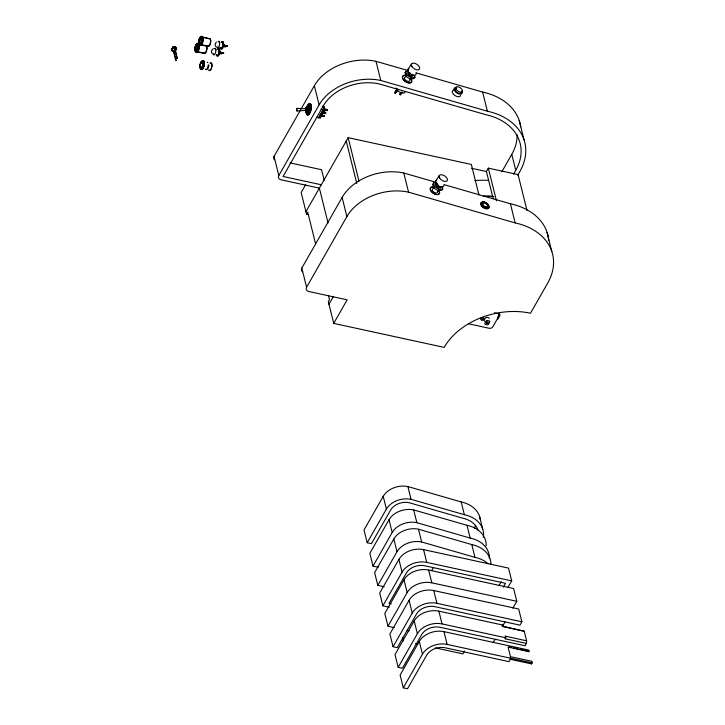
<?xml version="1.0" encoding="UTF-8"?>
<svg xmlns="http://www.w3.org/2000/svg" width="725" height="725" viewBox="0 0 725 725"><rect width="100%" height="100%" fill="white"/><g stroke="black" fill="none" stroke-linecap="round" stroke-linejoin="round"><path stroke-width="1.09" d="M217.545 49.137A3.743 1.468 -77.7 0 1 218.388 48.602L219.385 51.221A3.743 1.468 -77.7 0 1 217.971 55.399A3.743 1.468 -77.7 0 1 216.24 54.928M218.279 49.3A3.743 1.468 -77.7 0 1 219.122 48.756L220.119 51.384A3.743 1.468 -77.7 0 1 218.705 55.553A3.743 1.468 -77.7 0 1 216.974 55.091M221.315 42.132A3.743 1.468 -77.7 0 1 222.158 41.588L223.155 44.216A3.743 1.468 -77.7 0 1 221.95 48.104A3.743 1.468 -77.7 0 1 220.228 48.484M222.049 42.286A3.743 1.468 -77.7 0 1 222.892 41.751L223.889 44.37A3.743 1.468 -77.7 0 1 222.475 48.548A3.743 1.468 -77.7 0 1 220.744 48.077M308.252 107.681L306.439 111.578L307.907 108.841A2.837 1.115 -77.7 0 1 308.297 107.436M305.696 109.511C307.989 117.577 309.638 99.597 305.814 109.004A2.266 0.888 -77.7 0 1 307.482 106.802L308.415 106.512L308.904 107.78L307.645 111.677L308.814 109.04L308.642 106.765L307.137 106.394L305.85 109.013M308.034 108.07L308.188 109.131M308.424 109.131L308.053 108.351A2.61 1.024 -77.7 0 1 306.956 111.088A2.61 1.024 -77.7 0 1 305.778 110.735M306.557 107.237A33.713 29.779 -41.5 0 1 306.874 106.367L307.001 106.14A33.713 14.98 0 0 1 308.306 104.962L309.348 105.152A33.713 8.591 18.7 0 1 310.264 106.194L310.318 106.403A33.713 27.133 47.7 0 1 310.318 109.058L310.264 109.366A33.713 29.779 -41.5 0 1 309.348 112.076L309.222 112.302A33.713 14.98 0 0 1 307.917 113.481L307.79 113.49A33.713 8.591 18.7 0 0 306.865 112.448L306.82 112.239M308.388 104.898L308.433 104.953A33.713 8.591 18.7 0 0 309.348 105.995L309.403 106.203A33.713 27.133 47.7 0 0 309.403 108.859L309.348 109.167A33.713 29.779 -41.5 0 0 308.433 111.877L308.306 112.103A33.713 14.98 0 0 0 307.001 113.281L306.874 113.29A33.713 8.591 18.7 0 1 305.95 112.248L305.905 112.04A33.713 27.133 47.7 0 1 305.877 110.236M175.695 60.329L176.148 60.248L175.704 60.374L173.329 50.832M176.148 60.284L173.782 50.741M175.024 48.566L177.181 58.272L174.571 48.648M305.723 110.327L305.751 109.693C308.632 117.287 307.654 99.932 308.343 109.14C305.116 114.613 310.101 109.412 308.188 106.466M526.432 643.41L505.189 638.798L505.37 636.188L526.613 640.809L526.432 643.41L525.09 645.767L440.129 627.297A14.183 10.195 -14 0 0 421.624 634.62L402.438 668.26L398.188 667.335L395.016 654.575L414.202 620.926A18.913 13.594 -14 0 1 438.87 611.166L502.588 625.022L502.987 626.618L524.229 631.23L526.613 640.809M510.282 659.279L510.463 656.678L508.08 647.099L529.322 651.721L528.924 650.126L443.972 631.656A18.913 13.594 -14 0 0 419.304 641.417L400.109 675.057L403.281 687.826L407.532 688.75L426.726 655.11A14.183 10.195 -14 0 1 445.222 647.787L508.941 661.635L510.282 659.279L531.525 663.901L532.105 662.895L531.706 661.291L510.463 656.678M531.525 663.901L531.706 661.291M307.907 108.841L308.08 106.475M324.229 115.801L323.776 116.571L321.139 116.036L321.438 115.502L324.211 115.946L321.284 114.858M322.978 111.895C326.948 111.07 326.232 115.42 322.824 113.073L323.132 112.529L322.933 113.517L321.492 113.037L321.909 113.236M325.924 112.837L322.67 112.429M327.609 109.874L327.165 110.635L324.519 110.1L324.827 109.566L327.609 109.874L323.604 108.27M296.507 109.203C297.06 106.394 297.549 112.475 296.579 110.562M307.889 108.949L307.971 108.242A2.664 1.051 -77.7 0 0 307.898 107.01A2.61 1.024 -77.7 0 0 306.865 106.502A2.61 1.024 -77.7 0 0 305.796 108.795L305.742 109.248M306.412 108.578L306.294 109.058L306.458 108.424M307.935 109.212L308.025 108.759L307.935 109.267M306.729 109.203L306.892 108.514L306.802 109.022M308.361 109.366L308.469 108.859M307.608 108.668L307.572 108.741M306.322 108.134L306.041 109.058L306.358 107.989M307.835 108.723L307.753 108.977M309.629 109.765L309.149 111.152A2.664 1.051 -77.7 0 0 309.611 109.928L309.185 111.034M307.79 108.107L307.935 107.762M308.696 110.436L308.895 106.82L308.569 110.689M321.13 115.619L320.06 116.77M322.661 112.928L322.353 113.725M405.012 72.881L405.864 76.315L410.45 79.279L414.12 78.563L414.99 77.24L414.528 75.4M432.798 184.458L433.659 187.902L438.244 190.865L441.915 190.14L442.776 188.817L442.322 186.977M320.242 117.994L324.8 110.019L323.957 106.548L322.244 106.176M176.936 58.109L177.389 58.063M324.138 110.544L323.776 111.17M308.614 106.738L307.618 106.502L306.666 107.771M308.197 107.817L308.352 107.517A2.664 1.051 -77.7 0 0 307.69 109.403M323.749 107.653L324.338 108.387L323.957 106.548M306.974 107.218L306.72 107.699M308.506 111.287L308.107 111.777L308.542 111.297M501.899 171.662L511.759 154.362A61.453 44.152 -14 0 0 517.133 134.759M513.536 174.163L515.729 170.321L511.759 154.362M175.622 49.472L176.329 47.941A2.519 1.803 -14 0 0 172.74 47.161L171.725 49.762A2.519 1.803 -14 0 0 172.106 50.107M171.743 50.306L173.012 48.24A2.519 1.803 -14 0 1 176.601 49.019L175.359 51.203A2.519 1.803 -14 0 1 171.771 50.424L171.472 49.227L173.347 47.053M222.811 46.282L225.384 46.844L222.874 45.911M219.041 53.297L221.614 53.858L219.104 52.916M223.49 45.322L227.423 46.182L223.563 44.95M219.793 51.955L223.653 53.188L219.72 52.336M274.512 159.763A4.731 3.398 -14 0 1 274.05 156.382L314.351 85.731A47.288 33.975 -14 0 1 376.012 61.326L407.568 70.416M328.035 222.974L319.372 188.128L281.137 179.818A4.731 3.398 -14 0 1 278.808 175.532L319.109 104.88A47.288 33.975 -14 0 1 380.779 80.466L487.39 111.215A66.202 47.56 -14 0 1 519.988 171.245L517.759 175.151M320.06 114.949L321.066 113.182M322.072 111.414L323.087 109.647L324.936 110.01L324.628 110.553L324.519 110.1M316.526 117.341L318.601 117.794L323.132 109.838M319.118 117.205L319.689 116.254M320.613 114.722C321.528 115.067 319.779 114.695 321.492 113.037M322.444 111.369C323.758 111.405 321.646 111.931 322.924 110.544M319.145 117.332L319.598 116.372M320.577 114.831L321.528 113.163M322.48 111.496L322.951 110.662M321.03 114.668L320.214 116.643L319.625 116.498M323.894 110.762L323.305 112.647M320.287 116.272L321.248 116.48L321.438 115.502M325.416 112.42L325.616 113.372M327.111 109.457L327.31 110.408M323.577 116.571L323.885 116.027M325.271 113.598L325.579 113.064M326.957 110.635L327.265 110.1M305.651 184.685L301.174 192.533L306.575 214.238L308.696 214.7M305.932 211.682L348.154 137.668L471.341 164.448L478.926 194.934M306.575 214.238L307.726 212.217L315.611 243.917M301.972 271.114A4.731 3.398 -14 0 1 301.827 268.087L342.127 197.427A47.288 33.975 -14 0 1 403.798 173.021L436.432 182.428M333.718 323.386L347.148 299.833L308.923 291.522A4.731 3.398 -14 0 1 306.593 287.236L346.894 216.576A47.288 33.975 -14 0 1 408.556 192.17L515.167 222.91A66.202 47.56 -14 0 1 547.774 282.94L530.501 313.227A66.202 47.56 -14 0 0 444.162 347.393L333.718 323.386L328.316 301.682L329.467 299.661L328.38 295.292M328.951 304.237L333.437 296.38M493.19 198.732L486.421 171.508L488.333 168.146L518.076 174.607L527.012 210.54M480.222 519.317A33.096 23.78 -14 0 0 461.191 501.945L407.885 486.575A18.913 13.594 -14 0 0 383.217 496.335L364.022 529.975L367.203 542.744L371.445 543.668L390.639 510.019A14.183 10.195 -14 0 1 408.982 502.67L462.441 518.085A28.357 20.372 -14 0 1 478.147 530.374M367.203 542.744L386.389 509.104A18.913 13.594 -14 0 1 411.057 499.335L464.362 514.705A33.096 23.78 -14 0 1 483.33 537.343M498.447 313.952L498.963 316.037L492.819 326.803A2.837 2.039 -14 0 1 489.121 328.271L468.459 323.776M497.722 319.254L500.023 315.221L499.543 313.309M486.176 545.816A33.096 23.78 -14 0 0 467 525.308L413.694 509.929A18.913 13.594 -14 0 0 389.026 519.698L369.841 553.338L373.013 566.107L378.323 567.258M373.013 566.107L392.198 532.458A18.913 13.594 -14 0 1 416.866 522.698L470.172 538.068A33.096 23.78 -14 0 1 489.357 558.585M490.988 564.041A33.096 23.78 -14 0 0 471.794 544.584L418.488 529.205A18.913 13.594 -14 0 0 393.82 538.974L374.635 572.614L377.807 585.383L384.178 586.77M377.807 585.383L396.992 551.734A18.913 13.594 -14 0 1 421.66 541.974L474.966 557.344A33.096 23.78 -14 0 1 488.034 563.733M507.781 587.739L511.705 580.87L508.524 568.11L423.572 549.632A18.913 13.594 -14 0 0 398.904 559.401L379.71 593.041L382.882 605.81L389.262 607.197M382.882 605.81L402.076 572.161A18.913 13.594 -14 0 1 426.744 562.401L511.705 580.87M512.865 608.166L516.78 601.297L513.608 588.528L428.647 570.058A18.913 13.594 -14 0 0 403.979 579.819L384.794 613.468L387.966 626.228L394.337 627.614M387.966 626.228L407.16 592.588A18.913 13.594 -14 0 1 431.819 582.827L516.78 601.297M409.072 600.309L389.887 633.958L393.059 646.718L397.309 647.643L416.503 614.002A14.183 10.195 -14 0 1 435 606.68L519.961 625.149L521.873 621.787L518.701 609.018L433.74 590.549A18.913 13.594 -14 0 0 409.072 600.309L412.253 613.078L393.059 646.718M431.674 570.493L433.323 567.612M398.188 667.335L417.382 633.695A18.913 13.594 -14 0 1 442.051 623.926L505.769 637.783L505.189 638.798M403.281 687.826L422.476 654.186A18.913 13.594 -14 0 1 447.144 644.416L532.105 662.895M499.008 585.582L501.202 581.74M464.489 651.123L462.922 653.877L435.39 647.887M503.34 587.159L505.533 583.308L424.823 565.763A14.183 10.195 -14 0 0 406.326 573.085L389.053 603.363L391.174 603.825M502.017 626.028L502.588 625.022M493.272 642.513L494.948 639.568M502.787 625.829L505.026 621.905M404.949 72.636L405.819 71.313L408.565 70.769M407.858 69.564L411.438 64.117M397.871 90.09L395.207 93.416L394.917 92.265L397.173 88.831M396.203 90.707L396.756 91.386L396.203 90.707L395.424 91.894L395.977 92.582M395.895 91.522L397.019 89.8M405.864 76.315L406.734 74.992L405.819 71.313M395.569 92.465L396.62 90.815M395.207 93.416L397.463 89.982M400.517 93.815L401.568 92.157L400.934 93.924L400.372 93.235L400.934 93.924M402.257 92.293L400.155 94.758L401.849 92.184M410.45 79.279L411.32 77.956L414.99 77.24M432.743 184.213L433.604 182.89L436.359 182.356M435.653 181.15L439.223 175.695M433.659 187.902L434.529 186.579L433.604 182.89M438.244 190.865L439.105 189.542L442.776 188.817M307.128 106.974L308.179 106.648M173.982 47.433L175.133 47.433L174.77 47.071M320.115 116.616L320.622 116.634M307.735 106.657L307.5 106.829A2.266 0.888 -77.7 0 1 307.273 110.3A2.266 0.888 -77.7 0 1 305.823 110.073M309.222 105.161L309.285 105.089A33.713 14.98 0 0 1 308.823 105.551M216.358 41.959L215.08 44.388L215.805 46.599M213.222 48.584L211.356 51.004L212.026 53.614M172.632 47.333L172.767 47.252A2.519 1.803 -14 0 1 176.356 48.031L176.628 49.137M306.412 111.578L305.977 109.747L306.575 111.559M296.888 111.079L307.917 110.146M296.752 108.351L308.071 108.886M410.694 79.233L410.151 79.079M438.489 190.82L437.936 190.666M209.67 38.615L201.913 36.93A4.024 1.586 -77.7 0 1 202.637 41.796M208.646 38.679L201.867 37.211A3.743 1.468 -77.7 0 1 202.239 37.31M222.521 41.688L223.255 41.851M223.155 44.107L223.889 44.27M223.608 45.131L227.532 45.983M223.445 45.14L227.378 45.992M222.919 46.092L225.493 46.654M222.765 46.101L225.339 46.663M200.608 44.542L208.356 46.219M218.751 48.702L219.485 48.856M200.562 44.823L208.311 46.509M219.385 51.122L220.119 51.285M218.85 51.928L223.762 52.997M218.995 53.115L221.678 53.478M197.807 51.756L203.616 53.025M196.792 51.828L204.541 53.514M309.412 106.049L310.309 106.249M321.075 109.357L323.096 109.611M309.412 109.013L310.309 109.212M322.29 112.774L323.241 112.982M308.379 112.031L309.285 112.23M305.905 112.194L306.811 112.393M320.595 115.737L321.556 115.946M306.929 113.354L307.835 113.553M320.269 117.967L318.601 117.794M471.549 168.273L486.421 171.508M289.982 162.871L321.565 169.732L324.211 180.371M321.184 184.748L283.058 176.456L323.368 105.805A42.539 30.568 -14 0 1 378.858 83.846L485.46 114.586A61.453 44.152 -14 0 1 515.729 170.321M494.305 312.756L497.567 313.463A2.837 2.039 -14 0 1 498.963 316.037M412.253 613.078A18.913 13.594 -14 0 1 436.921 603.318L521.873 621.787M503.077 626.255L524.229 631.23M509.231 646.981L511.361 647.443M513.481 647.905L517.732 648.83M519.852 649.283L528.353 651.132M407.078 630.388L409.208 630.85M415.561 643.573L417.763 644.054M207.196 62.259L207.93 62.422A3.743 1.468 -77.7 0 0 207.513 62.568M394.917 92.265L395.614 93.525M416.268 72.926L482.623 92.066A66.202 47.56 -14 0 1 520.695 126.812M444.044 184.63L510.409 203.761A66.202 47.56 -14 0 1 548.698 240.582M218.85 41.325L219.693 42.929A3.299 1.296 -77.7 0 1 218.587 47.116A3.299 1.296 -77.7 0 1 216.902 46.835L217.663 47.768M215.08 48.33L215.923 49.934A3.299 1.296 -77.7 0 1 214.817 54.121A3.299 1.296 -77.7 0 1 213.132 53.84M213.893 54.783L213.177 53.949M406.734 74.992L411.32 77.956M434.529 186.579L439.105 189.542M437.139 183.878L437.402 184.222A3.679 2.021 33.3 0 0 438.081 184.857M308.415 106.693C309.231 107.98 308.098 113.064 306.476 111.016M308.179 106.666C308.959 107.853 307.953 112.692 306.503 111.016M324.374 108.324L324.419 109.14M519.29 120.749L524.057 139.898M547.076 232.453L551.834 251.602M482.623 92.066L487.39 111.215M510.409 203.761L515.167 222.91M488.333 168.146L496.462 200.807M400.572 94.875L399.874 93.607L400.155 94.758M376.012 61.326L380.779 80.466M403.798 173.021L408.556 192.17M479.524 516.282L482.696 529.051M505.37 636.188L505.769 637.783M461.191 501.945L464.362 514.705M467 525.308L470.172 538.068M471.794 544.584L474.966 557.344M348.154 137.668L358.984 181.223M346.233 141.031L356.8 183.498M314.351 85.731L319.109 104.88M342.127 197.427L346.894 216.576M407.885 486.575L411.057 499.335M413.694 509.929L416.866 522.698M418.488 529.205L421.66 541.974M423.572 549.632L426.744 562.401M428.647 570.058L431.819 582.827M433.74 590.549L436.921 603.318M438.87 611.166L442.051 623.926M443.972 631.656L447.144 644.416M383.217 496.335L386.389 509.104M389.026 519.698L392.198 532.458M393.82 538.974L396.992 551.734M398.904 559.401L402.076 572.161M403.979 579.819L407.16 592.588M414.202 620.926L417.382 633.695M419.304 641.417L422.476 654.186M402.656 637.755L403.444 640.945M274.05 156.382L278.808 175.532M301.827 268.087L306.593 287.236M175.251 50.134L175.495 51.122M172.604 47.243L172.876 48.321M219.693 42.929L219.612 42.277A3.299 1.296 -77.7 0 0 218.098 41.742M215.923 49.943L215.833 49.282A3.299 1.296 -77.7 0 0 214.328 48.756M209.987 38.996A3.743 1.468 -77.7 0 1 210.286 43.409A3.743 1.468 -77.7 0 1 207.984 46.119M202.538 37.655A3.743 1.468 -77.7 0 1 202.538 41.724M202.239 42.621A3.743 1.468 -77.7 0 1 201.867 43.4M199.937 44.098A3.743 1.468 -77.7 0 1 199.819 40.491A3.743 1.468 -77.7 0 1 201.45 37.356M199.121 39.712A4.604 1.812 -77.7 0 1 202.511 37.229A4.604 1.812 -77.7 0 1 200.807 44.796A4.604 1.812 -77.7 0 1 198.858 40.881M201.206 42.721A2.9 1.142 -77.7 0 1 199.538 42.829A2.9 1.142 -77.7 0 1 200.236 38.797A2.9 1.142 -77.7 0 1 201.903 38.697M201.903 40.682A2.9 1.142 -77.7 0 1 201.496 42.122M202.311 42.757A4.024 1.586 -77.7 0 1 200.163 44.714M199.837 44.343A4.024 1.586 -77.7 0 1 201.006 37.51M209.217 38.769A4.024 1.586 -77.7 0 1 210.522 42.974A4.024 1.586 -77.7 0 1 207.586 46.028M201.795 36.921A4.024 1.586 -77.7 0 1 202.121 37.292M202.474 38.697A4.024 1.586 -77.7 0 1 200.952 44.125M200.49 44.542A4.024 1.586 -77.7 0 1 199.012 41.379A4.024 1.586 -77.7 0 1 201.396 36.812M201.505 36.549A4.604 1.812 -77.7 0 1 202.837 41.923A4.604 1.812 -77.7 0 1 199.375 44.143M460.538 95.347A4.731 2.565 34.3 0 1 454.53 95.202A4.731 2.565 34.3 0 1 453.66 90.036M461.925 91.069A4.731 2.565 34.3 0 1 460.003 94.15A4.731 2.565 34.3 0 1 454.439 90.444A4.731 2.565 34.3 0 1 456.351 87.372M461.453 91.703A3.779 2.048 34.3 0 1 457.511 92.755A3.779 2.048 34.3 0 1 455.418 88.287M455.998 88.078A3.779 2.048 34.3 0 1 456.723 88.051M484.789 321.275A2.837 2.039 -14 0 1 483.947 320.504L485.578 317.65A2.837 2.039 -14 0 1 489.185 318.429M497.903 316.553A1.178 0.852 -14 0 1 497.649 317.215M482.768 319.372A1.423 1.015 -14 0 1 480.874 318.547A1.423 1.015 -14 0 1 482.959 317.478A1.423 1.015 -14 0 1 483.086 319.199M486.928 208.483A4.024 2.202 34.3 0 1 486.122 208.456M485.224 208.238A4.024 2.202 34.3 0 1 481.518 205.121M488.351 206.788A4.024 2.202 34.3 0 1 488.333 207.432M485.614 202.937A4.024 2.202 34.3 0 1 487.871 207.912M487.2 208.084A4.024 2.202 34.3 0 1 481.563 203.997M481.581 203.353A4.024 2.202 34.3 0 1 481.835 202.828M482.315 202.474A4.024 2.202 34.3 0 1 484.69 202.538M485.469 203.571A2.9 1.586 34.3 0 1 487.227 207.078A2.9 1.586 34.3 0 1 482.904 205.22A2.9 1.586 34.3 0 1 484.798 203.281M485.197 208.048A3.743 2.048 34.3 0 1 482.17 205.855M481.753 205.157A3.743 2.048 34.3 0 1 481.545 204.477M488.849 206.951A4.604 2.519 34.3 0 1 485.279 208.619A4.604 2.519 34.3 0 1 480.784 204.223A4.604 2.519 34.3 0 1 484.354 202.556M488.079 205.257A4.604 2.519 34.3 0 1 488.596 206.127M440.873 186.588A3.072 1.686 33.3 0 1 438.942 187.983A3.072 1.686 33.3 0 1 435.643 185.5A3.072 1.686 33.3 0 1 437.003 183.661M436.885 183.543A3.679 2.021 33.3 0 1 436.55 182.854M443.908 185.247A4.731 2.601 33.3 0 1 441.326 186.896A4.731 2.601 33.3 0 1 436.749 184.413L436.078 183.534A4.731 2.601 33.3 0 1 436.731 180.271M437.628 191.545A3.072 1.686 33.3 0 1 434.048 192.243A3.072 1.686 33.3 0 1 433.151 188.654M438.516 190.113A5.32 2.918 33.3 0 1 437.365 194.617A5.32 2.918 33.3 0 1 430.523 190.195A5.32 2.918 33.3 0 1 434.048 187.222M438.253 190.213A5.202 2.818 34.3 0 1 437.157 194.59A5.202 2.818 34.3 0 1 430.523 190.177A5.202 2.818 34.3 0 1 433.922 187.34M439.785 186.579A1.794 0.988 33.3 0 1 437.293 186.416A1.794 0.988 33.3 0 1 437.492 184.576M483.14 196.366A70.923 50.958 -14 0 1 493.879 196.575M220.01 47.922A3.743 1.468 -77.7 0 1 219.902 47.17M221.379 42.458A3.299 1.296 -77.7 0 1 222.702 42.458L222.965 43.636A3.299 1.296 -77.7 0 1 222.049 47.542A3.299 1.296 -77.7 0 1 220.355 48.058M302.678 271.757A4.731 3.398 -14 0 1 302.289 271.458M485.632 207.794A3.779 2.048 34.3 0 1 484.808 207.64M483.938 207.305A3.779 2.048 34.3 0 1 480.847 203.816A3.779 2.048 34.3 0 1 483.53 202.529M484.092 196.212A71.086 51.076 -14 0 1 492.357 196.348M474.893 180.561A71.086 51.076 -14 0 1 488.396 180.398M309.212 106.095A2.837 1.115 -77.7 0 1 310.037 109.412M309.811 110.091A2.837 1.115 -77.7 0 1 309.212 111.133A2.664 1.051 -77.7 0 0 309.693 109.946M411.129 79.496A5.202 2.818 34.3 0 1 408.655 82.831A5.202 2.818 34.3 0 1 402.611 78.164A5.202 2.818 34.3 0 1 406.145 75.636M475.337 525.625A28.357 20.372 -14 0 1 474.513 528.353M172.913 50.523A2.519 1.803 -14 0 1 172.369 50.333M172.133 50.197A2.519 1.803 -14 0 1 171.526 49.436M172.894 50.433A2.519 1.803 -14 0 1 172.604 50.351M199.103 45.023A4.024 1.586 -77.7 0 1 199.103 47.777M198.868 48.802A4.024 1.586 -77.7 0 1 197.698 51.248M196.067 51.357A4.024 1.586 -77.7 0 1 195.94 47.469A4.024 1.586 -77.7 0 1 197.698 44.098M206.616 46.101A4.024 1.586 -77.7 0 1 206.099 51.892A4.024 1.586 -77.7 0 1 203.58 52.436M206.217 46.001A3.743 1.468 -77.7 0 1 206.734 49.472A3.743 1.468 -77.7 0 1 205.003 53.088M204.214 53.133A3.743 1.468 -77.7 0 1 203.915 52.789M197.436 49.735A2.9 1.142 -77.7 0 1 195.677 48.82A2.9 1.142 -77.7 0 1 197.535 44.932A2.9 1.142 -77.7 0 1 197.726 49.128M198.985 45.222A3.743 1.468 -77.7 0 1 198.985 47.787M198.768 48.738A3.743 1.468 -77.7 0 1 198.469 49.635M198.097 50.406A3.743 1.468 -77.7 0 1 197.68 51.013M196.167 51.103A3.743 1.468 -77.7 0 1 196.049 47.506A3.743 1.468 -77.7 0 1 197.68 44.37M198.025 43.935A4.024 1.586 -77.7 0 1 198.351 44.297M198.587 44.905A4.024 1.586 -77.7 0 1 197.182 51.14M196.276 51.72A4.024 1.586 -77.7 0 1 195.315 47.877A4.024 1.586 -77.7 0 1 197.626 43.826M197.2 44.035A4.604 1.812 -77.7 0 1 199.067 43.917M199.33 44.615A4.604 1.812 -77.7 0 1 198.242 50.986A4.604 1.812 -77.7 0 1 195.596 51.158M196.239 45.729A4.604 1.812 -77.7 0 1 196.692 44.778M210.023 63.392A4.024 1.586 -77.7 0 1 211.881 66.655A4.024 1.586 -77.7 0 1 208.845 70.225M210.468 63.247A3.743 1.468 -77.7 0 1 211.673 67.144A3.743 1.468 -77.7 0 1 208.945 69.981M204.133 63.157A3.743 1.468 -77.7 0 1 204.133 64.036M203.807 65.93A3.743 1.468 -77.7 0 1 203.498 66.818M203.127 67.597A3.743 1.468 -77.7 0 1 202.71 68.195M202.284 68.585A3.743 1.468 -77.7 0 1 201.876 68.739M204.133 62.205A4.024 1.586 -77.7 0 1 204.133 64.969M203.906 65.993A4.024 1.586 -77.7 0 1 201.822 69.02M202.737 61.29A4.024 1.586 -77.7 0 1 203.58 61.235M200.752 62.812A4.604 1.812 -77.7 0 1 203.961 62.277A4.604 1.812 -77.7 0 1 201.55 69.383A4.604 1.812 -77.7 0 1 200.381 63.909M203.39 61.489A4.024 1.586 -77.7 0 0 202.212 61.172A4.604 1.812 -77.7 0 1 204.477 62.386A4.604 1.812 -77.7 0 1 203.109 68.449A4.604 1.812 -77.7 0 1 200.635 68.349M203.734 62.894A4.024 1.586 -77.7 0 1 201.749 68.748M201.305 68.911A4.024 1.586 -77.7 0 1 200.58 68.431M200.354 67.824A4.024 1.586 -77.7 0 1 200.354 65.069M200.907 63.075A4.024 1.586 -77.7 0 1 201.758 61.598M201.206 63.601A2.9 1.142 -77.7 0 1 203.118 62.731A2.9 1.142 -77.7 0 1 202.366 67.09A2.9 1.142 -77.7 0 1 200.716 66.446M206.779 69.056A3.743 1.468 -77.7 0 0 208.193 64.887L208.927 65.042A3.743 1.468 -77.7 0 1 207.513 69.219M206.353 69.446A3.743 1.468 -77.7 0 1 205.257 69.156M206.299 69.654A3.743 1.468 -77.7 0 1 206 69.31M217.98 49.146A3.299 1.296 -77.7 0 1 218.932 49.463L219.195 50.65A3.299 1.296 -77.7 0 1 218.098 54.837A3.299 1.296 -77.7 0 1 216.403 54.556M413.087 75.001A3.072 1.686 33.3 0 1 409.507 75.708A3.072 1.686 33.3 0 1 408.619 72.11M412.77 74.503A3.679 2.021 33.3 0 1 411.927 74.24M410.296 73.27A3.679 2.021 33.3 0 1 409.616 72.636M415.978 72.844A4.731 2.601 33.3 0 1 414.029 75.346A4.731 2.601 33.3 0 1 408.954 72.826L408.284 71.956A4.731 2.601 33.3 0 1 408.945 68.694M409.833 79.958A3.072 1.686 33.3 0 1 406.254 80.665A3.072 1.686 33.3 0 1 405.366 77.068M410.722 78.527A5.32 2.918 33.3 0 1 409.58 83.04A5.32 2.918 33.3 0 1 402.737 78.608A5.32 2.918 33.3 0 1 406.263 75.636M405.275 91.422A5.32 2.918 33.3 0 1 400.843 92.673A5.32 2.918 33.3 0 1 395.923 88.015M411.836 74.376A1.794 0.988 33.3 0 1 411.22 75.563A1.794 0.988 33.3 0 1 409.108 74.403A1.794 0.988 33.3 0 1 409.353 73.008M307.599 109.384A2.664 1.051 -77.7 0 1 308.234 107.527M307.699 105.352A5.873 2.311 -77.7 0 1 311.243 106.303A5.873 2.311 -77.7 0 1 308.343 114.849A5.873 2.311 -77.7 0 1 306.294 109.475M306.639 107.98A5.873 2.311 -77.7 0 1 307.11 106.575M307.781 105.37A5.873 2.311 -77.7 0 1 311.288 105.904A5.873 2.311 -77.7 0 1 308.877 114.496A5.873 2.311 -77.7 0 1 306.213 110.979M305.959 109.076A33.713 29.779 -41.5 0 1 306.231 108.197M309.222 109.321L308.941 110.49L309.258 109.339M306.675 108.469L306.512 109.158L306.675 108.469M308.252 108.813L308.143 109.312L308.288 108.813M307.146 108.569L307.028 109.067L307.128 108.569M307.373 108.623L307.255 109.122L307.355 108.614M309.276 110.118L309.276 110.118M306.539 107.563L307.681 106.339L306.539 107.563M486.375 320.84L484.744 323.694A2.837 2.039 -14 0 0 488.351 324.474L489.973 321.619A2.837 2.039 -14 0 0 486.375 320.84M308.279 111.233L307.871 111.732L308.279 111.233M200.78 42.974A3.453 1.359 -77.7 0 0 201.124 37.356A3.453 1.359 -77.7 0 0 198.704 41.606A3.453 1.359 -77.7 0 0 200.78 42.974M200.834 43.174A3.743 1.468 -77.7 0 0 201.206 37.084A3.743 1.468 -77.7 0 0 198.578 41.688A3.743 1.468 -77.7 0 0 200.834 43.174M456.079 89.193A3.779 2.048 34.3 0 0 461.834 91.921A3.779 2.048 34.3 0 0 459.306 87.227A3.779 2.048 34.3 0 0 456.079 89.193M486.973 323.332A0.943 0.68 -14 0 0 488.287 322.48A0.943 0.68 -14 0 0 486.819 322.163A0.943 0.68 -14 0 0 486.973 323.332M481.853 320.106A1.423 1.015 -14 0 0 483.82 318.837A1.423 1.015 -14 0 0 481.618 318.357A1.423 1.015 -14 0 0 481.853 320.106M482.714 205.066A3.743 2.048 34.3 0 0 488.387 206.988A3.743 2.048 34.3 0 0 484.989 202.329A3.743 2.048 34.3 0 0 482.714 205.066M481.826 205.519A4.604 2.519 34.3 0 0 488.813 207.885A4.604 2.519 34.3 0 0 484.626 202.166A4.604 2.519 34.3 0 0 481.826 205.519M482.913 205.039A3.453 1.885 34.3 0 0 488.152 206.815A3.453 1.885 34.3 0 0 485.016 202.52A3.453 1.885 34.3 0 0 482.913 205.039M439.649 178.087A4.731 2.601 33.3 0 0 446.926 181.023A4.731 2.601 33.3 0 0 443.274 175.169A4.731 2.601 33.3 0 0 439.649 178.087M197.01 49.989A3.453 1.359 -77.7 0 0 197.354 44.37A3.453 1.359 -77.7 0 0 194.934 48.62A3.453 1.359 -77.7 0 0 197.01 49.989M197.726 50.877A4.604 1.812 -77.7 0 0 198.179 43.382A4.604 1.812 -77.7 0 0 194.943 49.055A4.604 1.812 -77.7 0 0 197.726 50.877M197.064 50.179A3.743 1.468 -77.7 0 0 197.436 44.098A3.743 1.468 -77.7 0 0 194.808 48.702A3.743 1.468 -77.7 0 0 197.064 50.179M202.094 67.371A3.743 1.468 -77.7 0 0 202.465 61.281A3.743 1.468 -77.7 0 0 199.837 65.893A3.743 1.468 -77.7 0 0 202.094 67.371M202.048 67.18A3.453 1.359 -77.7 0 0 202.393 61.562A3.453 1.359 -77.7 0 0 199.964 65.812A3.453 1.359 -77.7 0 0 202.048 67.18M411.863 66.501A4.731 2.601 33.3 0 0 419.141 69.446A4.731 2.601 33.3 0 0 415.488 63.582A4.731 2.601 33.3 0 0 411.863 66.501"/></g></svg>
